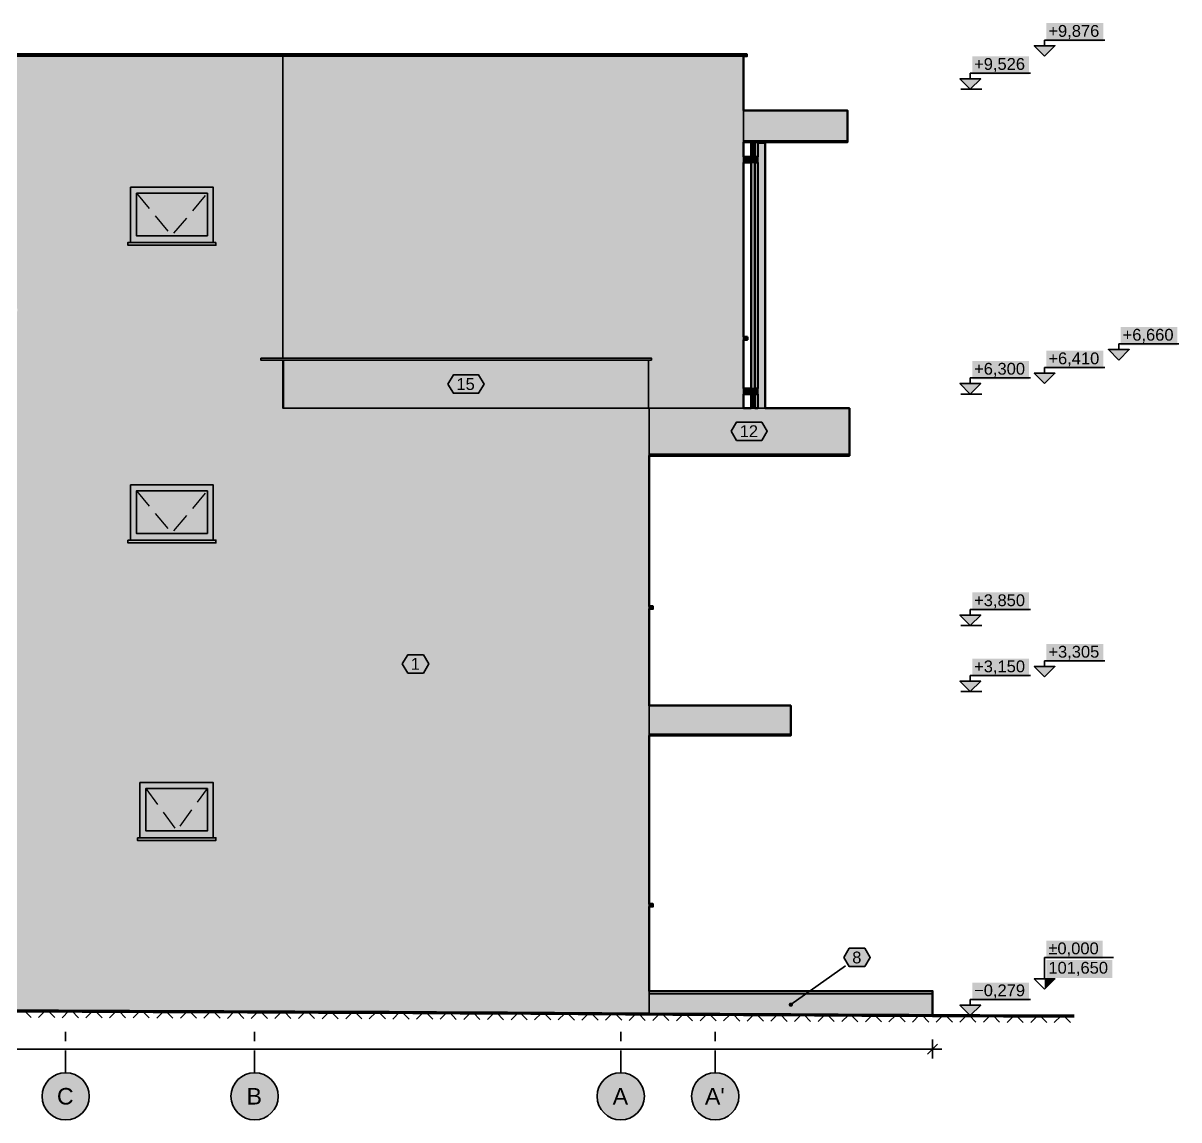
# Model space of a CAD drawing. Header units: metres. Extents: x -13 to 135, y -1 to 10.
# Drawn here: x 85 to 97.23, y -1.38 to 10.23 of the extents above; entities that cross this region are included whole.
import ezdxf

# ---------------------------------------------------------------- set-up
doc = ezdxf.new("R2010")
doc.units = ezdxf.units.M
doc.linetypes.add('KRESKOWA', pattern=[5.25, 4.2, -1.05])
doc.linetypes.add('PUNKTOWA', pattern=[10.5, 8.4, -1.05, 0, -1.05])
for name, color, linetype, lineweight in [('A-ELEWACJE', 7, 'Continuous', 35), ('A-KRESKOWANIE', 8, 'Continuous', 18), ('A-MASKA', 7, 'Continuous', 18), ('A-OPISY', 2, 'Continuous', 25), ('A-OSIE', 1, 'PUNKTOWA', 25), ('A-RZEDNE', 1, 'Continuous', 25), ('A-TEREN', 32, 'Continuous', 50), ('A-WYMIARY', 1, 'Continuous', 25)]:
    doc.layers.add(name, color=color, linetype=linetype, lineweight=lineweight)
doc.styles.add('PL_ARIAL', font='arial.ttf')

msp = doc.modelspace()

# ---------------------------------------------------------------- hatches: boundary and pattern name
at = {"layer": 'A-ELEWACJE', "true_color": 0xf5f4f1}
h = msp.add_hatch(color=7, dxfattribs=at)
h.paths.add_polyline_path([(79.727, 6.15), (80.927, 6.15), (82.527, 6.15), (82.537, 6.15), (82.537, 6.66), (82.762, 6.66), (82.762, 6.68), (82.537, 6.68), (82.537, 9.876), (83.227, 9.876), (84.927, 9.876), (86.127, 9.876), (87.027, 9.876), (87.752, 9.876), (87.752, 6.68), (87.517, 6.68), (87.517, 6.66), (87.752, 6.66), (87.752, 6.15), (91.627, 6.15), (91.627, 3), (91.627, -0.26), (91.377, -0.259), (91.127, -0.257), (90.877, -0.256), (90.627, -0.254), (90.377, -0.253), (90.127, -0.251), (89.877, -0.25), (89.627, -0.248), (89.377, -0.247), (89.127, -0.245), (88.877, -0.244), (88.627, -0.243), (88.377, -0.242), (88.127, -0.241), (87.877, -0.24), (87.627, -0.239), (87.377, -0.238), (87.127, -0.237), (86.877, -0.236), (86.627, -0.235), (86.377, -0.234), (86.127, -0.233), (85.877, -0.232), (85.627, -0.231), (85.377, -0.23), (85.127, -0.229), (84.877, -0.228), (84.627, -0.227), (84.377, -0.226), (84.127, -0.225), (83.877, -0.224), (83.627, -0.223), (83.377, -0.222), (83.127, -0.221), (82.877, -0.22), (82.627, -0.219), (82.377, -0.218), (82.127, -0.217), (81.877, -0.216), (81.627, -0.215), (81.427, -0.214), (81.427, -0.05), (81.427, -0.02), (79.627, -0.02), (79.627, 2.735), (81.927, 2.735), (81.927, 2.75), (81.927, 3), (81.927, 3.002), (79.627, 3.002), (79.627, 3.85), (79.652, 3.85), (79.652, 3.87), (79.097, 3.87), (79.037, 3.87), (79.037, 6.15)])
h.paths.add_polyline_path([(87.015, 5.338), (86.139, 5.338), (86.139, 4.754), (86.112, 4.754), (86.112, 4.725), (87.042, 4.725), (87.042, 4.754), (87.015, 4.754)], flags=0)
h.paths.add_polyline_path([(87.015, 2.188), (86.239, 2.188), (86.239, 1.604), (86.212, 1.604), (86.212, 1.575), (87.042, 1.575), (87.042, 1.604), (87.015, 1.604)], flags=0)
h.paths.add_polyline_path([(79.739, 5.338), (79.739, 4.754), (79.712, 4.754), (79.712, 4.725), (80.942, 4.725), (80.942, 4.754), (80.915, 4.754), (80.915, 5.338)], flags=0)
h.paths.add_polyline_path([(81.265, 2.388), (80.189, 2.388), (80.189, 0), (81.265, 0)], flags=0)
h.paths.add_polyline_path([(79.739, 2.388), (79.739, 0), (80.065, 0), (80.065, 2.388)], flags=0)
h.paths.add_polyline_path([(87.015, 8.488), (86.139, 8.488), (86.139, 7.904), (86.112, 7.904), (86.112, 7.875), (87.042, 7.875), (87.042, 7.904), (87.015, 7.904)], flags=0)
h.paths.add_polyline_path([(83.239, 8.688), (83.239, 7.204), (83.212, 7.204), (83.212, 7.175), (84.942, 7.175), (84.942, 7.204), (84.915, 7.204), (84.915, 8.688)], flags=0)
at = {"layer": 'A-ELEWACJE', "true_color": 0x75787b}
for points in [[(87.777, 9.896), (87.777, 9.876), (82.502, 9.876), (82.502, 9.896)], [(87.777, 9.896), (92.662, 9.896), (92.662, 9.876), (87.777, 9.876)], [(87.042, 7.875), (86.112, 7.875), (86.112, 7.904), (87.042, 7.904)], [(92.627, 6.875), (92.627, 6.904), (92.667, 6.904), (92.667, 6.875)], [(91.652, 6.68), (91.652, 6.66), (87.517, 6.66), (87.517, 6.68)], [(87.042, 4.754), (87.042, 4.725), (86.112, 4.725), (86.112, 4.754)], [(91.627, 4.025), (91.627, 4.054), (91.667, 4.054), (91.667, 4.025)], [(87.042, 1.604), (87.042, 1.575), (86.212, 1.575), (86.212, 1.604)], [(91.627, 0.875), (91.627, 0.904), (91.667, 0.904), (91.667, 0.875)]]:
    msp.add_hatch(color=7, dxfattribs=at).paths.add_polyline_path(points)
at = {"layer": 'A-ELEWACJE', "true_color": 0xf5f4f1}
for points in [[(87.777, 9.876), (92.627, 9.876), (92.627, 9.302), (92.627, 9.3), (92.627, 6.152), (92.627, 6.15), (91.627, 6.15), (91.622, 6.15), (91.622, 6.66), (91.652, 6.66), (91.652, 6.68), (91.107, 6.68), (91.097, 6.68), (90.972, 6.68), (87.752, 6.68), (87.752, 9.876)], [(92.647, 8.965), (92.627, 8.965), (92.627, 8.98), (92.647, 8.98)], [(92.647, 8.965), (92.647, 8.98), (93.727, 8.98), (93.727, 8.965)], [(91.647, 5.662), (91.647, 5.647), (91.627, 5.647), (91.627, 5.662)], [(91.647, 5.647), (91.647, 5.662), (93.747, 5.662), (93.747, 5.647)], [(91.647, 2.7), (91.647, 2.685), (91.627, 2.685), (91.627, 2.7)], [(93.127, 2.685), (91.647, 2.685), (91.647, 2.7), (93.127, 2.7)]]:
    msp.add_hatch(color=7, dxfattribs=at).paths.add_polyline_path(points)
at = {"layer": 'A-ELEWACJE', "true_color": 0x797d80}
for points in [[(93.727, 9.302), (93.727, 9.3), (92.627, 9.3), (92.627, 9.302)], [(93.727, 6.152), (93.727, 6.15), (92.627, 6.15), (92.627, 6.152)], [(91.627, 3), (91.627, 3.002), (93.127, 3.002), (93.127, 3)]]:
    msp.add_hatch(color=7, dxfattribs=at).paths.add_polyline_path(points)
at = {"layer": 'A-ELEWACJE', "true_color": 0xbab7af}
for points in [[(93.727, 9.3), (93.727, 8.98), (92.647, 8.98), (92.627, 8.98), (92.627, 9.3)], [(91.627, 3), (93.127, 3), (93.127, 2.7), (91.647, 2.7), (91.627, 2.7)]]:
    msp.add_hatch(color=7, dxfattribs=at).paths.add_polyline_path(points)
at = {"layer": 'A-ELEWACJE', "true_color": 0xa37650}
for points in [[(92.747, 8.81), (92.737, 8.81), (92.707, 8.81), (92.707, 8.96), (92.747, 8.96)], [(92.777, 6.3), (92.777, 6.36), (92.777, 8.75), (92.777, 8.81), (92.777, 8.96), (92.857, 8.96), (92.857, 6.152), (92.777, 6.152)], [(92.747, 6.36), (92.737, 6.36), (92.707, 6.36), (92.707, 8.75), (92.737, 8.75), (92.747, 8.75)], [(92.747, 6.152), (92.707, 6.152), (92.707, 6.3), (92.737, 6.3), (92.747, 6.3)]]:
    msp.add_hatch(color=7, dxfattribs=at).paths.add_polyline_path(points)
at = {"layer": 'A-ELEWACJE', "true_color": 0x6b6e70}
for points in [[(92.737, 8.81), (92.737, 8.75), (92.627, 8.75), (92.627, 8.81)], [(92.777, 8.81), (92.777, 8.75), (92.737, 8.75), (92.737, 8.81)], [(92.737, 6.36), (92.737, 6.3), (92.627, 6.3), (92.627, 6.36)], [(92.777, 6.36), (92.777, 6.3), (92.737, 6.3), (92.737, 6.36)]]:
    msp.add_hatch(color=7, dxfattribs=at).paths.add_polyline_path(points)
at = {"layer": 'A-ELEWACJE', "true_color": 0x6a6d70}
h = msp.add_hatch(color=7, dxfattribs=at)
h.paths.add_polyline_path([(86.139, 7.904), (86.139, 8.488), (87.015, 8.488), (87.015, 7.904)])
h.paths.add_polyline_path([(86.202, 7.975), (86.952, 7.975), (86.952, 8.425), (86.202, 8.425)], flags=0)
at = {"layer": 'A-ELEWACJE', "true_color": 0xa9c3cd}
for points in [[(86.952, 7.975), (86.202, 7.975), (86.202, 8.425), (86.952, 8.425)], [(86.952, 4.825), (86.202, 4.825), (86.202, 5.275), (86.952, 5.275)], [(86.952, 1.675), (86.302, 1.675), (86.302, 2.125), (86.952, 2.125)]]:
    msp.add_hatch(color=7, dxfattribs=at).paths.add_polyline_path(points)
at = {"layer": 'A-ELEWACJE', "true_color": 0xbebbb4}
msp.add_hatch(color=7, dxfattribs=at).paths.add_polyline_path([(87.752, 6.66), (87.757, 6.66), (87.757, 6.15), (87.752, 6.15)])
at = {"layer": 'A-ELEWACJE', "true_color": 0x979a9e}
msp.add_hatch(color=7, dxfattribs=at).paths.add_polyline_path([(87.757, 6.15), (87.757, 6.66), (91.615, 6.66), (91.622, 6.66), (91.622, 6.15), (91.615, 6.15)])
at = {"layer": 'A-ELEWACJE', "true_color": 0x7e8183}
msp.add_hatch(color=7, dxfattribs=at).paths.add_polyline_path([(91.627, 5.662), (91.627, 5.93), (91.627, 6.15), (93.747, 6.15), (93.747, 5.662)])
at = {"layer": 'A-ELEWACJE', "true_color": 0x6a6d70}
h = msp.add_hatch(color=7, dxfattribs=at)
h.paths.add_polyline_path([(86.139, 5.338), (87.015, 5.338), (87.015, 4.754), (86.139, 4.754)])
h.paths.add_polyline_path([(86.952, 5.275), (86.202, 5.275), (86.202, 4.825), (86.952, 4.825)], flags=0)
h = msp.add_hatch(color=7, dxfattribs=at)
h.paths.add_polyline_path([(87.015, 2.188), (87.015, 1.604), (86.239, 1.604), (86.239, 2.188)])
h.paths.add_polyline_path([(86.302, 2.125), (86.302, 1.675), (86.952, 1.675), (86.952, 2.125)], flags=0)
at = {"layer": 'A-ELEWACJE', "true_color": 0x786555}
msp.add_hatch(color=7, dxfattribs=at).paths.add_polyline_path([(91.627, -0.05), (91.627, -0.02), (94.627, -0.02), (94.627, -0.05)])
at = {"layer": 'A-ELEWACJE', "true_color": 0x969087}
msp.add_hatch(color=7, dxfattribs=at).paths.add_polyline_path([(91.627, -0.05), (94.627, -0.05), (94.627, -0.277), (94.377, -0.276), (94.127, -0.275), (93.877, -0.274), (93.627, -0.272), (93.377, -0.271), (93.127, -0.269), (92.877, -0.268), (92.627, -0.266), (92.377, -0.265), (92.127, -0.263), (91.877, -0.262), (91.627, -0.26)])
at = {"layer": 'A-MASKA', "true_color": 0xffffff}
for points in [[(95.833, 10.034), (96.434, 10.034), (96.434, 10.226), (95.833, 10.226)], [(95.047, 9.684), (95.648, 9.684), (95.648, 9.876), (95.047, 9.876)], [(96.619, 6.817), (97.219, 6.817), (97.219, 7.01), (96.619, 7.01)], [(95.833, 6.567), (96.434, 6.567), (96.434, 6.76), (95.833, 6.76)], [(95.047, 6.457), (95.648, 6.457), (95.648, 6.65), (95.047, 6.65)], [(95.047, 4.007), (95.648, 4.007), (95.648, 4.2), (95.047, 4.2)], [(95.833, 3.463), (96.434, 3.463), (96.434, 3.655), (95.833, 3.655)], [(95.047, 3.308), (95.648, 3.308), (95.648, 3.5), (95.047, 3.5)], [(95.833, 0.323), (96.427, 0.323), (96.427, 0.515), (95.833, 0.515)], [(95.833, 0.118), (96.529, 0.118), (96.529, 0.31), (95.833, 0.31)], [(95.047, -0.122), (95.648, -0.122), (95.648, 0.071), (95.047, 0.071)]]:
    msp.add_hatch(color=7, dxfattribs=at).paths.add_polyline_path(points)
at = {"layer": 'A-OPISY', "true_color": 0xffffff}
for points in [[(89.498, 6.405), (89.557, 6.503), (89.822, 6.503), (89.881, 6.405), (89.822, 6.308), (89.557, 6.308)], [(92.496, 5.906), (92.554, 6.004), (92.82, 6.004), (92.878, 5.906), (92.82, 5.809), (92.554, 5.809)], [(89.015, 3.443), (89.074, 3.541), (89.238, 3.541), (89.296, 3.443), (89.238, 3.346), (89.074, 3.346)], [(93.687, 0.337), (93.745, 0.434), (93.909, 0.434), (93.968, 0.337), (93.909, 0.239), (93.745, 0.239)]]:
    msp.add_hatch(color=7, dxfattribs=at).paths.add_polyline_path(points)
at = {"layer": 'A-OPISY', "true_color": 0x000000}
msp.add_hatch(color=7, dxfattribs=at).paths.add_polyline_path([(93.15, -0.163), (93.149, -0.158), (93.147, -0.152), (93.143, -0.147), (93.138, -0.144), (93.133, -0.142), (93.127, -0.141), (93.121, -0.142), (93.116, -0.144), (93.111, -0.147), (93.108, -0.152), (93.105, -0.158), (93.105, -0.163), (93.105, -0.169), (93.108, -0.175), (93.111, -0.179), (93.116, -0.183), (93.121, -0.185), (93.127, -0.186), (93.133, -0.185), (93.138, -0.183), (93.143, -0.179), (93.147, -0.175), (93.149, -0.169)])
at = {"layer": 'A-OSIE', "true_color": 0xffffff}
for points in [[(85.702, -1.133), (85.7, -1.1), (85.694, -1.068), (85.683, -1.037), (85.669, -1.008), (85.65, -0.981), (85.629, -0.956), (85.604, -0.934), (85.577, -0.916), (85.548, -0.902), (85.517, -0.891), (85.485, -0.885), (85.452, -0.883), (85.419, -0.885), (85.387, -0.891), (85.356, -0.902), (85.327, -0.916), (85.3, -0.934), (85.275, -0.956), (85.254, -0.981), (85.236, -1.008), (85.221, -1.037), (85.211, -1.068), (85.204, -1.1), (85.202, -1.133), (85.204, -1.165), (85.211, -1.197), (85.221, -1.228), (85.236, -1.258), (85.254, -1.285), (85.275, -1.31), (85.3, -1.331), (85.327, -1.349), (85.356, -1.364), (85.387, -1.374), (85.419, -1.381), (85.452, -1.383), (85.485, -1.381), (85.517, -1.374), (85.548, -1.364), (85.577, -1.349), (85.604, -1.331), (85.629, -1.31), (85.65, -1.285), (85.669, -1.258), (85.683, -1.228), (85.694, -1.197), (85.7, -1.165)], [(87.702, -1.133), (87.7, -1.1), (87.694, -1.068), (87.683, -1.037), (87.669, -1.008), (87.65, -0.981), (87.629, -0.956), (87.604, -0.934), (87.577, -0.916), (87.548, -0.902), (87.517, -0.891), (87.485, -0.885), (87.452, -0.883), (87.419, -0.885), (87.387, -0.891), (87.356, -0.902), (87.327, -0.916), (87.3, -0.934), (87.275, -0.956), (87.254, -0.981), (87.236, -1.008), (87.221, -1.037), (87.211, -1.068), (87.204, -1.1), (87.202, -1.133), (87.204, -1.165), (87.211, -1.197), (87.221, -1.228), (87.236, -1.258), (87.254, -1.285), (87.275, -1.31), (87.3, -1.331), (87.327, -1.349), (87.356, -1.364), (87.387, -1.374), (87.419, -1.381), (87.452, -1.383), (87.485, -1.381), (87.517, -1.374), (87.548, -1.364), (87.577, -1.349), (87.604, -1.331), (87.629, -1.31), (87.65, -1.285), (87.669, -1.258), (87.683, -1.228), (87.694, -1.197), (87.7, -1.165)], [(91.577, -1.133), (91.575, -1.1), (91.569, -1.068), (91.558, -1.037), (91.544, -1.008), (91.525, -0.981), (91.504, -0.956), (91.479, -0.934), (91.452, -0.916), (91.423, -0.902), (91.392, -0.891), (91.36, -0.885), (91.327, -0.883), (91.294, -0.885), (91.262, -0.891), (91.231, -0.902), (91.202, -0.916), (91.175, -0.934), (91.15, -0.956), (91.129, -0.981), (91.111, -1.008), (91.096, -1.037), (91.086, -1.068), (91.079, -1.1), (91.077, -1.133), (91.079, -1.165), (91.086, -1.197), (91.096, -1.228), (91.111, -1.258), (91.129, -1.285), (91.15, -1.31), (91.175, -1.331), (91.202, -1.349), (91.231, -1.364), (91.262, -1.374), (91.294, -1.381), (91.327, -1.383), (91.36, -1.381), (91.392, -1.374), (91.423, -1.364), (91.452, -1.349), (91.479, -1.331), (91.504, -1.31), (91.525, -1.285), (91.544, -1.258), (91.558, -1.228), (91.569, -1.197), (91.575, -1.165)], [(92.577, -1.133), (92.575, -1.1), (92.569, -1.068), (92.558, -1.037), (92.544, -1.008), (92.525, -0.981), (92.504, -0.956), (92.479, -0.934), (92.452, -0.916), (92.423, -0.902), (92.392, -0.891), (92.36, -0.885), (92.327, -0.883), (92.294, -0.885), (92.262, -0.891), (92.231, -0.902), (92.202, -0.916), (92.175, -0.934), (92.15, -0.956), (92.129, -0.981), (92.111, -1.008), (92.096, -1.037), (92.086, -1.068), (92.079, -1.1), (92.077, -1.133), (92.079, -1.165), (92.086, -1.197), (92.096, -1.228), (92.111, -1.258), (92.129, -1.285), (92.15, -1.31), (92.175, -1.331), (92.202, -1.349), (92.231, -1.364), (92.262, -1.374), (92.294, -1.381), (92.327, -1.383), (92.36, -1.381), (92.392, -1.374), (92.423, -1.364), (92.452, -1.349), (92.479, -1.331), (92.504, -1.31), (92.525, -1.285), (92.544, -1.258), (92.558, -1.228), (92.569, -1.197), (92.575, -1.165)]]:
    msp.add_hatch(color=7, dxfattribs=at).paths.add_polyline_path(points)
at = {"layer": 'A-RZEDNE', "true_color": 0x000000}
for points in [[(95.813, 9.876), (95.923, 9.986), (95.703, 9.986)], [(95.027, 9.526), (95.137, 9.636), (94.917, 9.636)], [(96.599, 6.66), (96.709, 6.77), (96.489, 6.77)], [(95.813, 6.41), (95.923, 6.52), (95.703, 6.52)], [(95.027, 6.3), (95.137, 6.41), (94.917, 6.41)], [(95.027, 3.85), (95.137, 3.96), (94.917, 3.96)], [(95.813, 3.305), (95.923, 3.415), (95.703, 3.415)], [(95.027, 3.15), (95.137, 3.26), (94.917, 3.26)], [(95.813, 0), (95.923, 0.11), (95.813, 0.11)], [(95.027, -0.279), (95.137, -0.169), (94.917, -0.169)]]:
    msp.add_hatch(color=7, dxfattribs=at).paths.add_polyline_path(points)

# ---------------------------------------------------------------- linework, layer by layer
at = {"layer": 'A-ELEWACJE', "lineweight": 35, "ltscale": 0.05}
for points in [[(82.502, 9.896), (87.777, 9.896), (87.777, 9.876), (82.502, 9.876), (82.502, 9.896)], [(87.752, 9.876), (87.752, 6.68)], [(87.777, 9.896), (92.662, 9.896), (92.662, 9.876), (87.777, 9.876)], [(92.627, 9.876), (92.627, 9.302)], [(92.627, 9.302), (93.727, 9.302), (93.727, 9.3), (92.627, 9.3), (92.627, 9.302)], [(92.627, 9.3), (92.627, 6.152)], [(93.727, 9.3), (93.727, 8.98)], [(92.647, 8.98), (92.627, 8.98)], [(92.647, 8.965), (92.627, 8.965)], [(93.727, 8.965), (92.647, 8.965), (92.647, 8.98), (93.727, 8.98), (93.727, 8.965)], [(92.707, 8.81), (92.707, 8.96), (92.747, 8.96), (92.747, 8.81)], [(92.777, 8.81), (92.777, 8.96), (92.857, 8.96), (92.857, 6.152)], [(92.627, 8.81), (92.737, 8.81)], [(92.737, 8.81), (92.777, 8.81), (92.777, 8.75), (92.737, 8.75), (92.737, 8.81)], [(92.737, 8.75), (92.627, 8.75)], [(92.707, 6.36), (92.707, 8.75)], [(92.747, 8.75), (92.747, 6.36)], [(92.777, 6.36), (92.777, 8.75)], [(87.015, 7.904), (87.015, 8.488), (86.139, 8.488), (86.139, 7.904)], [(86.202, 8.425), (86.202, 7.975), (86.952, 7.975), (86.952, 8.425), (86.202, 8.425)], [(87.042, 7.904), (87.042, 7.875), (86.112, 7.875), (86.112, 7.904), (87.042, 7.904)], [(92.627, 6.904), (92.667, 6.904), (92.667, 6.875), (92.627, 6.875)], [(87.517, 6.68), (91.652, 6.68), (91.652, 6.66), (87.517, 6.66), (87.517, 6.68)], [(87.752, 6.66), (87.752, 6.15), (91.627, 6.15), (91.627, 3), (91.627, -0.26)], [(87.757, 6.15), (87.757, 6.66)], [(91.622, 6.66), (91.622, 6.15)], [(92.627, 6.36), (92.737, 6.36)], [(92.737, 6.3), (92.627, 6.3)], [(92.707, 6.152), (92.707, 6.3)], [(92.737, 6.36), (92.777, 6.36), (92.777, 6.3), (92.737, 6.3), (92.737, 6.36)], [(92.747, 6.3), (92.747, 6.152)], [(92.777, 6.152), (92.777, 6.3)], [(91.627, 6.15), (93.747, 6.15), (93.747, 5.662), (91.627, 5.662)], [(92.627, 6.152), (93.727, 6.152), (93.727, 6.15)], [(91.647, 5.647), (91.627, 5.647)], [(93.747, 5.662), (93.747, 5.647), (91.647, 5.647), (91.647, 5.662)], [(87.015, 4.754), (87.015, 5.338), (86.139, 5.338), (86.139, 4.754)], [(86.952, 4.825), (86.952, 5.275), (86.202, 5.275), (86.202, 4.825), (86.952, 4.825)], [(86.112, 4.754), (87.042, 4.754), (87.042, 4.725), (86.112, 4.725), (86.112, 4.754)], [(91.627, 4.054), (91.667, 4.054), (91.667, 4.025), (91.627, 4.025)], [(91.627, 3.002), (93.127, 3.002), (93.127, 3), (91.627, 3)], [(93.127, 3), (93.127, 2.7)], [(91.647, 2.7), (91.627, 2.7)], [(93.127, 2.685), (91.647, 2.685), (91.647, 2.7), (93.127, 2.7), (93.127, 2.685)], [(91.647, 2.685), (91.627, 2.685)], [(87.015, 1.604), (87.015, 2.188), (86.239, 2.188), (86.239, 1.604)], [(86.952, 2.125), (86.302, 2.125), (86.302, 1.675), (86.952, 1.675), (86.952, 2.125)], [(86.212, 1.604), (87.042, 1.604), (87.042, 1.575), (86.212, 1.575), (86.212, 1.604)], [(91.627, 0.904), (91.667, 0.904), (91.667, 0.875), (91.627, 0.875)], [(91.627, -0.02), (94.627, -0.02), (94.627, -0.05), (91.627, -0.05)], [(94.627, -0.05), (94.627, -0.276)]]:
    msp.add_lwpolyline(points, dxfattribs=at)
at = {"layer": 'A-ELEWACJE', "lineweight": 50, "ltscale": 0.05}
for points in [[(82.502, 9.896), (87.777, 9.896), (92.117, 9.896), (92.662, 9.896), (92.662, 9.876), (92.627, 9.876), (92.627, 9.302), (93.727, 9.302), (93.727, 9.3), (93.727, 8.98), (93.727, 8.965), (92.647, 8.965), (92.627, 8.965), (92.627, 8.96), (92.627, 8.9), (92.627, 8.888), (92.627, 8.81), (92.707, 8.81), (92.707, 8.96), (92.747, 8.96), (92.747, 8.81), (92.777, 8.81), (92.777, 8.96), (92.857, 8.96), (92.857, 6.152), (93.727, 6.152), (93.727, 6.15), (93.747, 6.15), (93.747, 5.662), (93.747, 5.647), (93.727, 5.647), (91.647, 5.647), (91.627, 5.647), (91.627, 5.55), (91.627, 5.538), (91.627, 4.054), (91.667, 4.054), (91.667, 4.025), (91.627, 4.025), (91.627, 3.002), (93.127, 3.002), (93.127, 3), (93.127, 2.7), (93.127, 2.685), (91.647, 2.685), (91.627, 2.685), (91.627, 2.4), (91.627, 2.388), (91.627, 0.904), (91.667, 0.904), (91.667, 0.875), (91.627, 0.875), (91.627, 0), (91.627, -0.02), (94.627, -0.02), (94.627, -0.05), (94.627, -0.276)], [(92.667, 6.904), (92.667, 6.875), (92.627, 6.875), (92.627, 6.36), (92.707, 6.36), (92.707, 8.75), (92.627, 8.75), (92.627, 6.904), (92.667, 6.904)], [(92.777, 6.36), (92.777, 8.75), (92.747, 8.75), (92.747, 6.36), (92.777, 6.36)], [(92.707, 6.152), (92.707, 6.3), (92.627, 6.3), (92.627, 6.152), (92.707, 6.152)], [(92.777, 6.152), (92.777, 6.3), (92.747, 6.3), (92.747, 6.152), (92.777, 6.152)]]:
    msp.add_lwpolyline(points, dxfattribs=at)
at = {"layer": 'A-ELEWACJE', "linetype": 'KRESKOWA', "lineweight": 25, "ltscale": 0.05, "flags": 128}
for points in [[(86.202, 8.425), (86.577, 7.975), (86.952, 8.425)], [(86.202, 5.275), (86.577, 4.825), (86.952, 5.275)], [(86.302, 2.125), (86.627, 1.675), (86.952, 2.125)]]:
    msp.add_lwpolyline(points, dxfattribs=at)
at = {"layer": 'A-KRESKOWANIE', "lineweight": 25, "ltscale": 0.05}
for points in [[(85.017, -0.228), (85.087, -0.299)], [(85.166, -0.3), (85.237, -0.229)], [(85.267, -0.229), (85.337, -0.3)], [(85.416, -0.301), (85.487, -0.23)], [(85.517, -0.23), (85.587, -0.301)], [(85.666, -0.302), (85.737, -0.231)], [(85.767, -0.231), (85.837, -0.302)], [(85.916, -0.303), (85.987, -0.232)], [(86.017, -0.232), (86.087, -0.303)], [(86.166, -0.304), (86.237, -0.233)], [(86.267, -0.233), (86.337, -0.304)], [(86.416, -0.305), (86.487, -0.234)], [(86.517, -0.234), (86.587, -0.305)], [(86.666, -0.306), (86.737, -0.235)], [(86.767, -0.235), (86.837, -0.306)], [(86.916, -0.307), (86.987, -0.236)], [(87.017, -0.236), (87.087, -0.307)], [(87.166, -0.308), (87.237, -0.237)], [(87.267, -0.237), (87.337, -0.308)], [(87.416, -0.309), (87.487, -0.238)], [(87.517, -0.238), (87.587, -0.309)], [(87.666, -0.31), (87.737, -0.239)], [(87.767, -0.239), (87.837, -0.31)], [(87.916, -0.311), (87.987, -0.24)], [(88.017, -0.24), (88.087, -0.311)], [(88.166, -0.312), (88.237, -0.241)], [(88.267, -0.241), (88.337, -0.312)], [(88.416, -0.313), (88.487, -0.242)], [(88.517, -0.242), (88.587, -0.313)], [(88.666, -0.314), (88.737, -0.243)], [(88.767, -0.243), (88.837, -0.314)], [(88.916, -0.315), (88.987, -0.244)], [(89.017, -0.245), (89.087, -0.316)], [(89.166, -0.316), (89.237, -0.246)], [(89.267, -0.246), (89.337, -0.317)], [(89.416, -0.318), (89.487, -0.247)], [(89.517, -0.247), (89.587, -0.319)], [(89.666, -0.319), (89.737, -0.249)], [(89.767, -0.249), (89.837, -0.32)], [(89.916, -0.321), (89.987, -0.25)], [(90.017, -0.25), (90.087, -0.322)], [(90.166, -0.322), (90.237, -0.252)], [(90.267, -0.252), (90.337, -0.323)], [(90.416, -0.324), (90.487, -0.253)], [(90.517, -0.253), (90.587, -0.325)], [(90.666, -0.325), (90.737, -0.255)], [(90.767, -0.255), (90.837, -0.326)], [(90.916, -0.327), (90.987, -0.256)], [(91.017, -0.256), (91.087, -0.328)], [(91.166, -0.328), (91.237, -0.258)], [(91.267, -0.258), (91.337, -0.329)], [(91.416, -0.33), (91.487, -0.259)], [(91.517, -0.259), (91.587, -0.331)], [(91.666, -0.331), (91.737, -0.261)], [(91.767, -0.261), (91.837, -0.332)], [(91.916, -0.333), (91.987, -0.262)], [(92.017, -0.262), (92.087, -0.334)], [(92.166, -0.334), (92.237, -0.264)], [(92.267, -0.264), (92.337, -0.335)], [(92.416, -0.336), (92.487, -0.265)], [(92.517, -0.265), (92.587, -0.337)], [(92.666, -0.337), (92.737, -0.267)], [(92.767, -0.267), (92.837, -0.338)], [(92.916, -0.339), (92.987, -0.268)], [(93.017, -0.268), (93.087, -0.34)], [(93.166, -0.34), (93.237, -0.27)], [(93.267, -0.27), (93.337, -0.341)], [(93.416, -0.342), (93.487, -0.271)], [(93.517, -0.271), (93.587, -0.343)], [(93.666, -0.343), (93.737, -0.273)], [(93.767, -0.273), (93.837, -0.344)], [(93.916, -0.345), (93.987, -0.274)], [(94.017, -0.274), (94.087, -0.345)], [(94.166, -0.346), (94.237, -0.275)], [(94.267, -0.275), (94.337, -0.346)], [(94.416, -0.347), (94.487, -0.276)], [(94.517, -0.276), (94.587, -0.347)], [(94.666, -0.348), (94.737, -0.277)], [(94.767, -0.277), (94.837, -0.348)], [(94.916, -0.349), (94.987, -0.278)], [(95.017, -0.278), (95.087, -0.349)], [(95.166, -0.35), (95.237, -0.279)], [(95.267, -0.279), (95.337, -0.35)], [(95.416, -0.351), (95.487, -0.28)], [(95.517, -0.28), (95.587, -0.351)], [(95.666, -0.352), (95.737, -0.281)], [(95.767, -0.281), (95.837, -0.352)], [(95.916, -0.353), (95.987, -0.282)], [(96.017, -0.282), (96.087, -0.353)]]:
    msp.add_lwpolyline(points, dxfattribs=at)
at = {"layer": 'A-OPISY', "lineweight": 35, "ltscale": 0.05}
for points in [[(89.498, 6.405), (89.557, 6.503), (89.822, 6.503), (89.881, 6.405), (89.822, 6.308), (89.557, 6.308)], [(92.496, 5.906), (92.554, 6.004), (92.82, 6.004), (92.878, 5.906), (92.82, 5.809), (92.554, 5.809)], [(89.015, 3.443), (89.074, 3.541), (89.238, 3.541), (89.296, 3.443), (89.238, 3.346), (89.074, 3.346)], [(93.687, 0.337), (93.745, 0.434), (93.909, 0.434), (93.968, 0.337), (93.909, 0.239), (93.745, 0.239)]]:
    msp.add_lwpolyline(points, close=True, dxfattribs=at)
msp.add_lwpolyline([(93.127, -0.163), (93.705, 0.249)], dxfattribs=at)
at = {"layer": 'A-OSIE', "linetype": 'PUNKTOWA', "lineweight": 35, "ltscale": 0.027778, "flags": 128}
for points in [[(85.452, -0.883), (85.452, -0.358)], [(87.452, -0.883), (87.452, -0.358)], [(91.327, -0.883), (91.327, -0.358)], [(92.327, -0.883), (92.327, -0.358)]]:
    msp.add_lwpolyline(points, dxfattribs=at)
at = {"layer": 'A-OSIE', "linetype": 'Continuous', "lineweight": 35, "ltscale": 0.05}
for centre in [(85.452, -1.133), (87.452, -1.133), (91.327, -1.133), (92.327, -1.133)]:
    msp.add_circle(centre, 0.25, dxfattribs=at)
at = {"layer": 'A-RZEDNE', "lineweight": 35, "ltscale": 0.05}
for points in [[(95.813, 9.986), (95.813, 10.046)], [(95.813, 10.046), (96.449, 10.046)], [(95.027, 9.636), (95.027, 9.696)], [(95.027, 9.696), (95.663, 9.696)], [(94.927, 9.526), (95.147, 9.526)], [(96.599, 6.77), (96.599, 6.83)], [(96.599, 6.83), (97.234, 6.83)], [(95.813, 6.52), (95.813, 6.58)], [(95.813, 6.58), (96.449, 6.58)], [(95.027, 6.41), (95.027, 6.47)], [(95.027, 6.47), (95.663, 6.47)], [(94.927, 6.3), (95.147, 6.3)], [(95.027, 3.96), (95.027, 4.02)], [(95.027, 4.02), (95.663, 4.02)], [(94.927, 3.85), (95.147, 3.85)], [(95.813, 3.415), (95.813, 3.475)], [(95.813, 3.475), (96.449, 3.475)], [(95.027, 3.26), (95.027, 3.32)], [(95.027, 3.32), (95.663, 3.32)], [(94.927, 3.15), (95.147, 3.15)], [(95.813, 0.11), (95.813, 0.335)], [(95.813, 0.335), (96.544, 0.335)], [(95.027, -0.169), (95.027, -0.109)], [(95.027, -0.109), (95.663, -0.109)], [(94.927, -0.279), (95.147, -0.279)]]:
    msp.add_lwpolyline(points, dxfattribs=at)
for points in [[(95.813, 9.876), (95.923, 9.986), (95.703, 9.986)], [(95.027, 9.526), (95.137, 9.636), (94.917, 9.636)], [(96.599, 6.66), (96.709, 6.77), (96.489, 6.77)], [(95.813, 6.41), (95.923, 6.52), (95.703, 6.52)], [(95.027, 6.3), (95.137, 6.41), (94.917, 6.41)], [(95.027, 3.85), (95.137, 3.96), (94.917, 3.96)], [(95.813, 3.305), (95.923, 3.415), (95.703, 3.415)], [(95.027, 3.15), (95.137, 3.26), (94.917, 3.26)], [(95.813, 0), (95.923, 0.11), (95.703, 0.11)], [(95.027, -0.279), (95.137, -0.169), (94.917, -0.169)]]:
    msp.add_lwpolyline(points, close=True, dxfattribs=at)
at = {"layer": 'A-TEREN', "lineweight": 140, "ltscale": 0.05}
msp.add_lwpolyline([(84.877, -0.228), (85.127, -0.229), (85.377, -0.23), (85.627, -0.231), (85.877, -0.232), (86.127, -0.233), (86.377, -0.234), (86.627, -0.235), (86.877, -0.236), (87.127, -0.237), (87.377, -0.238), (87.627, -0.239), (87.877, -0.24), (88.127, -0.241), (88.377, -0.242), (88.627, -0.243), (88.877, -0.244), (89.127, -0.245), (89.377, -0.247), (89.627, -0.248), (89.877, -0.25), (90.127, -0.251), (90.377, -0.253), (90.627, -0.254), (90.877, -0.256), (91.127, -0.257), (91.377, -0.259), (91.627, -0.26), (91.877, -0.262), (92.127, -0.263), (92.377, -0.265), (92.627, -0.266), (92.877, -0.268), (93.127, -0.269), (93.377, -0.271), (93.627, -0.272), (93.877, -0.274), (94.127, -0.275), (94.377, -0.276), (94.627, -0.277), (94.877, -0.278), (95.127, -0.279), (95.377, -0.28), (95.627, -0.281), (95.877, -0.282), (96.127, -0.283)], dxfattribs=at)
at = {"layer": 'A-WYMIARY', "lineweight": 35, "ltscale": 0.05}
for points in [[(94.574, -0.686), (94.68, -0.58)], [(94.627, -0.533), (94.627, -0.733)], [(72.527, -0.633), (94.727, -0.633)]]:
    msp.add_lwpolyline(points, dxfattribs=at)

# ---------------------------------------------------------------- texts
at = {"layer": 'A-OPISY', "style": 'PL_ARIAL'}
for s, p in [('15', (89.588, 6.343)), ('12', (92.586, 5.844)), ('1', (89.105, 3.381)), ('8', (93.777, 0.274))]:
    msp.add_text(s, height=0.125, dxfattribs=at).set_placement(p)
at = {"layer": 'A-OSIE', "style": 'PL_ARIAL'}
for s, p in [('C', (85.36, -1.22)), ('B', (87.367, -1.22)), ('A', (91.242, -1.22)), ("A'", (92.218, -1.22))]:
    msp.add_text(s, height=0.175, dxfattribs=at).set_placement(p)
at = {"layer": 'A-RZEDNE', "style": 'PL_ARIAL'}
for s, p in [('+9,876', (95.853, 10.081)), ('+9,526', (95.067, 9.731)), ('+6,660', (96.639, 6.865)), ('+6,410', (95.853, 6.615)), ('+6,300', (95.067, 6.505)), ('+3,850', (95.067, 4.055)), ('+3,305', (95.853, 3.51)), ('+3,150', (95.067, 3.355)), ('±0,000', (95.853, 0.37)), ('101,650', (95.853, 0.165)), ('−0,279', (95.067, -0.074))]:
    msp.add_text(s, height=0.125, dxfattribs=at).set_placement(p)

doc.saveas('drawing.dxf')
